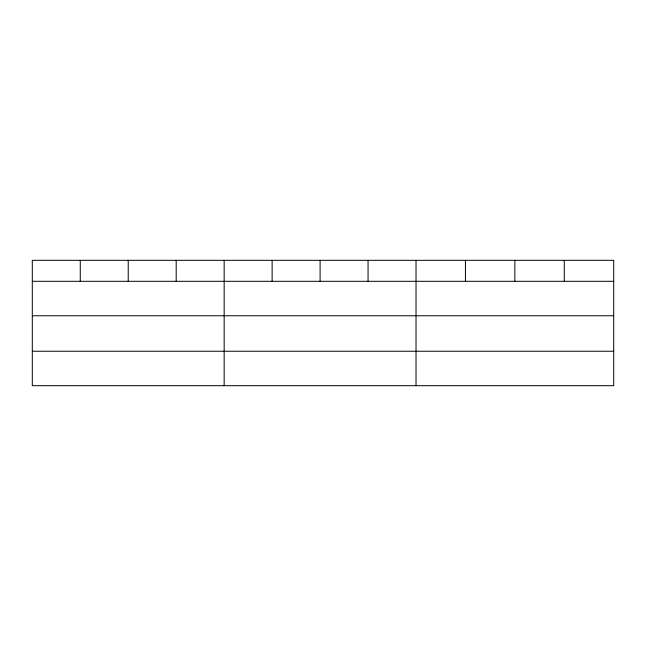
<?xml version="1.0" encoding="UTF-8"?>
<svg xmlns="http://www.w3.org/2000/svg" width="646" height="646" viewBox="0 0 646 646"><rect width="100%" height="100%" fill="white"/><g stroke="black" fill="none" stroke-linecap="round" stroke-linejoin="round"><path stroke-width="0.97" d="M613.7 315.757L613.7 260.314L32.3 260.314L32.3 385.686L613.7 385.686L613.7 315.757L32.3 315.757M32.3 281.309L613.7 281.309M32.3 351.246L613.7 351.246M564.281 260.314L564.281 281.309M514.862 260.314L514.862 281.309M465.443 260.314L465.443 281.309M416.024 260.314L416.024 385.686M368.058 260.314L368.058 281.309M320.093 260.314L320.093 281.309M272.127 260.314L272.127 281.309M224.162 260.314L224.162 385.686M176.196 260.314L176.196 281.309M128.231 260.314L128.231 281.309M80.266 260.314L80.266 281.309"/></g></svg>
